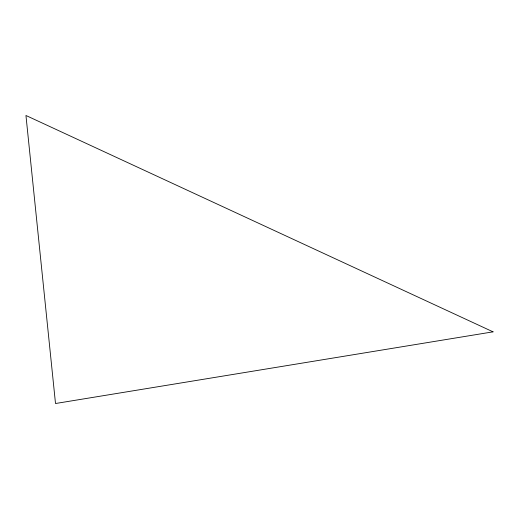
<?xml version="1.0" encoding="UTF-8"?>
<svg xmlns="http://www.w3.org/2000/svg" width="519" height="519" viewBox="0 0 519 519"><rect width="100%" height="100%" fill="white"/><g stroke="black" fill="none" stroke-linecap="round" stroke-linejoin="round"><path stroke-width="0.78" d="M493.05 331.842L55.507 403.516L25.95 115.484L493.05 331.842"/></g></svg>
